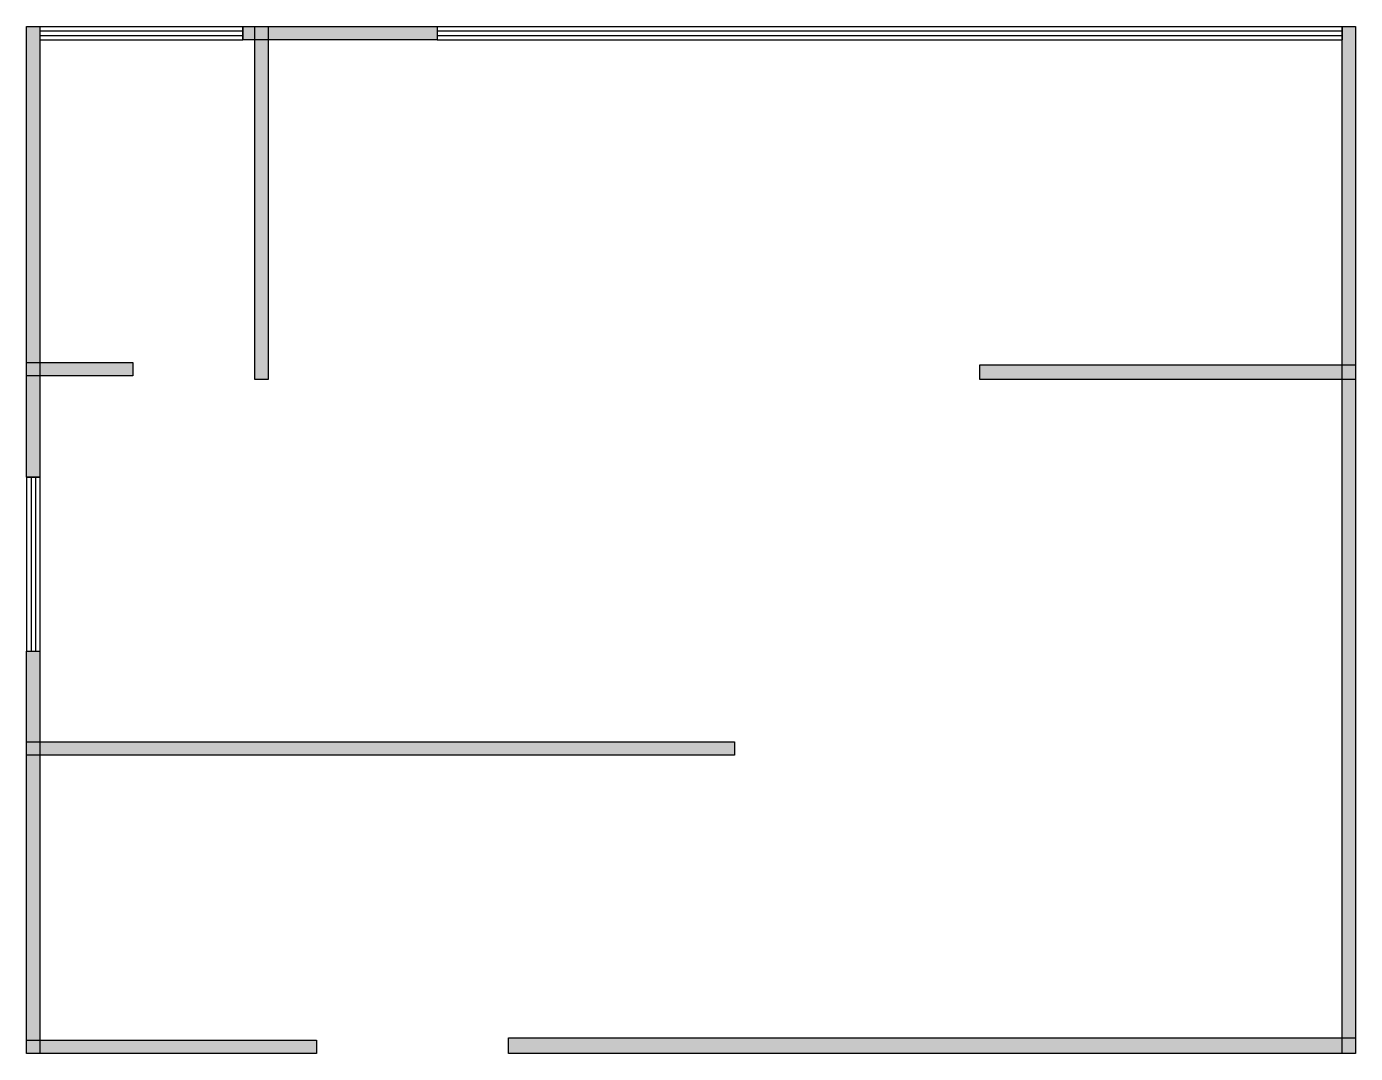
# Model space of a CAD drawing. Header units: centimetres. Extents: x 0 to 1500, y 0 to 1159.
import ezdxf

# ---------------------------------------------------------------- set-up
doc = ezdxf.new("R2010")
doc.units = ezdxf.units.CM
doc.layers.add('WALL', color=7, linetype='Continuous')
doc.layers.add('WINDOW', color=5, linetype='Continuous')

msp = doc.modelspace()

# ---------------------------------------------------------------- hatches: boundary and pattern name
at = {"layer": 'WALL'}
h = msp.add_hatch(color=256, dxfattribs=at)
h.dxf.hatch_style = 1
h.paths.add_polyline_path([(0, 1159.1), (15, 1159.1), (15, 650.5), (0, 650.5)])
h = msp.add_hatch(color=256, dxfattribs=at)
h.dxf.hatch_style = 1
h.paths.add_polyline_path([(244.1, 1159.1), (463.6, 1159.1), (463.6, 1144.1), (244.1, 1144.1)])
h = msp.add_hatch(color=256, dxfattribs=at)
h.dxf.hatch_style = 1
h.paths.add_polyline_path([(257.7, 1159.1), (272.7, 1159.1), (272.7, 760.9), (257.7, 760.9)])
h = msp.add_hatch(color=256, dxfattribs=at)
h.dxf.hatch_style = 1
h.paths.add_polyline_path([(1485, 1159.1), (1500, 1159.1), (1500, 0), (1485, 0)])
h = msp.add_hatch(color=256, dxfattribs=at)
h.dxf.hatch_style = 1
h.paths.add_polyline_path([(0, 780), (120, 780), (120, 765), (0, 765)])
h = msp.add_hatch(color=256, dxfattribs=at)
h.dxf.hatch_style = 1
h.paths.add_polyline_path([(1075.9, 777.3), (1500, 777.3), (1500, 760.9), (1075.9, 760.9)])
h = msp.add_hatch(color=256, dxfattribs=at)
h.dxf.hatch_style = 1
h.paths.add_polyline_path([(0, 454.1), (15, 454.1), (15, 0), (0, 0)])
h = msp.add_hatch(color=256, dxfattribs=at)
h.dxf.hatch_style = 1
h.paths.add_polyline_path([(0, 351.8), (799.1, 351.8), (799.1, 336.8), (0, 336.8)])
h = msp.add_hatch(color=256, dxfattribs=at)
h.dxf.hatch_style = 1
h.paths.add_polyline_path([(0, 15), (327.3, 15), (327.3, 0), (0, 0)])
h = msp.add_hatch(color=256, dxfattribs=at)
h.dxf.hatch_style = 1
h.paths.add_polyline_path([(544.1, 17.7), (1500, 17.7), (1500, 0), (544.1, 0)])

# ---------------------------------------------------------------- linework, layer by layer
for points in [[(0, 1159.1), (15, 1159.1), (15, 650.5), (0, 650.5)], [(244.1, 1159.1), (463.6, 1159.1), (463.6, 1144.1), (244.1, 1144.1)], [(257.7, 1159.1), (272.7, 1159.1), (272.7, 760.9), (257.7, 760.9)], [(1485, 1159.1), (1500, 1159.1), (1500, 0), (1485, 0)], [(0, 780), (120, 780), (120, 765), (0, 765)], [(1075.9, 777.3), (1500, 777.3), (1500, 760.9), (1075.9, 760.9)], [(0, 454.1), (15, 454.1), (15, 0), (0, 0)], [(0, 351.8), (799.1, 351.8), (799.1, 336.8), (0, 336.8)], [(0, 15), (327.3, 15), (327.3, 0), (0, 0)], [(544.1, 17.7), (1500, 17.7), (1500, 0), (544.1, 0)]]:
    msp.add_lwpolyline(points, close=True, dxfattribs=at)
at = {"layer": 'WINDOW'}
for p, q in [((15, 1159.1), (244.1, 1159.1)), ((15, 1159.1), (15, 1144.1)), ((244.1, 1159.1), (244.1, 1144.1)), ((463.6, 1159.1), (1485, 1159.1)), ((463.6, 1159.1), (463.6, 1144.1)), ((1485, 1159.1), (1485, 1144.1)), ((15, 1154.1), (244.1, 1154.1)), ((15, 1149.1), (244.1, 1149.1)), ((15, 1144.1), (244.1, 1144.1)), ((463.6, 1154.1), (1485, 1154.1)), ((463.6, 1149.1), (1485, 1149.1)), ((463.6, 1144.1), (1485, 1144.1)), ((0, 650.5), (0, 454.1)), ((0, 650.5), (15, 650.5)), ((5, 650.5), (5, 454.1)), ((10, 650.5), (10, 454.1)), ((15, 650.5), (15, 454.1)), ((0, 454.1), (15, 454.1))]:
    msp.add_line(p, q, dxfattribs=at)

doc.saveas('drawing.dxf')
